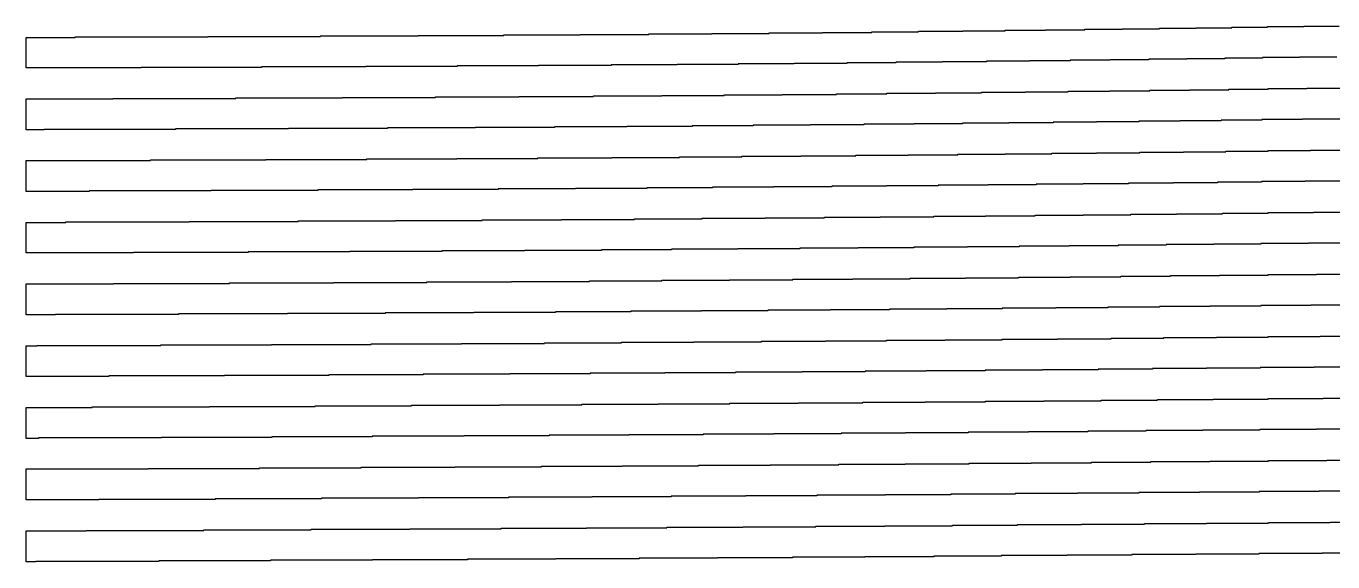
# Model space of a CAD drawing. Extents: x 600 to 5400, y 600 to 5400.
# Drawn here: x 600 to 3130, y 644 to 1681 of the extents above; entities that cross this region are included whole.
import ezdxf

# ---------------------------------------------------------------- set-up
doc = ezdxf.new("R2010")
doc.units = 0
doc.layers.add('LG_11_W2000_ZP600_INV_LG', color=5, linetype='CONTINUOUS')

msp = doc.modelspace()

# ---------------------------------------------------------------- linework, layer by layer
at = {"layer": 'LG_11_W2000_ZP600_INV_LG'}
for points in [[(3138, 1621), (3066, 1621), (3066, 1620), (2994, 1620), (2994, 1619), (2921, 1619), (2921, 1618), (2848, 1618), (2848, 1617), (2774, 1617), (2774, 1616), (2699, 1616), (2699, 1615), (2622, 1615), (2622, 1614), (2543, 1614), (2543, 1613), (2460, 1613), (2460, 1612), (2374, 1612), (2374, 1611), (2284, 1611), (2284, 1610), (2189, 1610), (2189, 1609), (2087, 1609), (2087, 1608), (1979, 1608), (1979, 1607), (1861, 1607), (1861, 1606), (1733, 1606), (1733, 1605), (1592, 1605), (1592, 1604), (1435, 1604), (1435, 1603), (1258, 1603), (1258, 1602), (1056, 1602), (1056, 1601), (823, 1601), (823, 1600), (600, 1600), (600, 1659), (695, 1659), (695, 1660), (952, 1660), (952, 1661), (1170, 1661), (1170, 1662), (1359, 1662), (1359, 1663), (1525, 1663), (1525, 1664), (1673, 1664), (1673, 1665), (1806, 1665), (1806, 1666), (1928, 1666), (1928, 1667), (2039, 1667), (2039, 1668), (2142, 1668), (2142, 1669), (2238, 1669), (2238, 1670), (2328, 1670), (2328, 1671), (2414, 1671), (2414, 1672), (2496, 1672), (2496, 1673), (2574, 1673), (2574, 1674), (2650, 1674), (2650, 1675), (2723, 1675), (2723, 1676), (2795, 1676), (2795, 1677), (2866, 1677), (2866, 1678), (2935, 1678), (2935, 1679), (3004, 1679), (3004, 1680), (3074, 1680), (3074, 1681), (3143, 1681)], [(3150, 1501), (3072, 1501), (3072, 1500), (2993, 1500), (2993, 1499), (2914, 1499), (2914, 1498), (2835, 1498), (2835, 1497), (2755, 1497), (2755, 1496), (2673, 1496), (2673, 1495), (2589, 1495), (2589, 1494), (2503, 1494), (2503, 1493), (2413, 1493), (2413, 1492), (2320, 1492), (2320, 1491), (2222, 1491), (2222, 1490), (2119, 1490), (2119, 1489), (2008, 1489), (2008, 1488), (1890, 1488), (1890, 1487), (1763, 1487), (1763, 1486), (1623, 1486), (1623, 1485), (1470, 1485), (1470, 1484), (1300, 1484), (1300, 1483), (1108, 1483), (1108, 1482), (889, 1482), (889, 1481), (635, 1481), (635, 1480), (600, 1480), (600, 1540), (768, 1540), (768, 1541), (1006, 1541), (1006, 1542), (1212, 1542), (1212, 1543), (1393, 1543), (1393, 1544), (1554, 1544), (1554, 1545), (1699, 1545), (1699, 1546), (1831, 1546), (1831, 1547), (1952, 1547), (1952, 1548), (2064, 1548), (2064, 1549), (2169, 1549), (2169, 1550), (2267, 1550), (2267, 1551), (2361, 1551), (2361, 1552), (2450, 1552), (2450, 1553), (2535, 1553), (2535, 1554), (2618, 1554), (2618, 1555), (2698, 1555), (2698, 1556), (2776, 1556), (2776, 1557), (2853, 1557), (2853, 1558), (2929, 1558), (2929, 1559), (3005, 1559), (3005, 1560), (3080, 1560), (3080, 1561), (3156, 1561)], [(3162, 1381), (3077, 1381), (3077, 1380), (2992, 1380), (2992, 1379), (2907, 1379), (2907, 1378), (2822, 1378), (2822, 1377), (2735, 1377), (2735, 1376), (2647, 1376), (2647, 1375), (2556, 1375), (2556, 1374), (2463, 1374), (2463, 1373), (2366, 1373), (2366, 1372), (2266, 1372), (2266, 1371), (2160, 1371), (2160, 1370), (2048, 1370), (2048, 1369), (1929, 1369), (1929, 1368), (1802, 1368), (1802, 1367), (1664, 1367), (1664, 1366), (1514, 1366), (1514, 1365), (1349, 1365), (1349, 1364), (1165, 1364), (1165, 1363), (958, 1363), (958, 1362), (722, 1362), (722, 1361), (600, 1361), (600, 1421), (841, 1421), (841, 1422), (1064, 1422), (1064, 1423), (1260, 1423), (1260, 1424), (1434, 1424), (1434, 1425), (1591, 1425), (1591, 1426), (1734, 1426), (1734, 1427), (1865, 1427), (1865, 1428), (1986, 1428), (1986, 1429), (2100, 1429), (2100, 1430), (2207, 1430), (2207, 1431), (2308, 1431), (2308, 1432), (2404, 1432), (2404, 1433), (2496, 1433), (2496, 1434), (2586, 1434), (2586, 1435), (2673, 1435), (2673, 1436), (2757, 1436), (2757, 1437), (2841, 1437), (2841, 1438), (2923, 1438), (2923, 1439), (3005, 1439), (3005, 1440), (3087, 1440), (3087, 1441), (3169, 1441)], [(3174, 1261), (3083, 1261), (3083, 1260), (2991, 1260), (2991, 1259), (2900, 1259), (2900, 1258), (2808, 1258), (2808, 1257), (2715, 1257), (2715, 1256), (2620, 1256), (2620, 1255), (2523, 1255), (2523, 1254), (2423, 1254), (2423, 1253), (2319, 1253), (2319, 1252), (2211, 1252), (2211, 1251), (2098, 1251), (2098, 1250), (1978, 1250), (1978, 1249), (1850, 1249), (1850, 1248), (1714, 1248), (1714, 1247), (1566, 1247), (1566, 1246), (1405, 1246), (1405, 1245), (1227, 1245), (1227, 1244), (1030, 1244), (1030, 1243), (808, 1243), (808, 1242), (600, 1242), (600, 1301), (677, 1301), (677, 1302), (916, 1302), (916, 1303), (1127, 1303), (1127, 1304), (1315, 1304), (1315, 1305), (1483, 1305), (1483, 1306), (1637, 1306), (1637, 1307), (1778, 1307), (1778, 1308), (1909, 1308), (1909, 1309), (2031, 1309), (2031, 1310), (2146, 1310), (2146, 1311), (2254, 1311), (2254, 1312), (2358, 1312), (2358, 1313), (2458, 1313), (2458, 1314), (2554, 1314), (2554, 1315), (2647, 1315), (2647, 1316), (2739, 1316), (2739, 1317), (2828, 1317), (2828, 1318), (2917, 1318), (2917, 1319), (3005, 1319), (3005, 1320), (3093, 1320), (3093, 1321), (3181, 1321)], [(3186, 1141), (3088, 1141), (3088, 1140), (2991, 1140), (2991, 1139), (2893, 1139), (2893, 1138), (2795, 1138), (2795, 1137), (2695, 1137), (2695, 1136), (2594, 1136), (2594, 1135), (2490, 1135), (2490, 1134), (2383, 1134), (2383, 1133), (2272, 1133), (2272, 1132), (2157, 1132), (2157, 1131), (2036, 1131), (2036, 1130), (1908, 1130), (1908, 1129), (1771, 1129), (1771, 1128), (1625, 1128), (1625, 1127), (1467, 1127), (1467, 1126), (1295, 1126), (1295, 1125), (1106, 1125), (1106, 1124), (895, 1124), (895, 1123), (657, 1123), (657, 1122), (600, 1122), (600, 1182), (769, 1182), (769, 1183), (994, 1183), (994, 1184), (1195, 1184), (1195, 1185), (1376, 1185), (1376, 1186), (1540, 1186), (1540, 1187), (1691, 1187), (1691, 1188), (1831, 1188), (1831, 1189), (1962, 1189), (1962, 1190), (2085, 1190), (2085, 1191), (2201, 1191), (2201, 1192), (2312, 1192), (2312, 1193), (2419, 1193), (2419, 1194), (2522, 1194), (2522, 1195), (2622, 1195), (2622, 1196), (2720, 1196), (2720, 1197), (2816, 1197), (2816, 1198), (2911, 1198), (2911, 1199), (3005, 1199), (3005, 1200), (3099, 1200), (3099, 1201), (3194, 1201)], [(3198, 1021), (3094, 1021), (3094, 1020), (2990, 1020), (2990, 1019), (2886, 1019), (2886, 1018), (2781, 1018), (2781, 1017), (2676, 1017), (2676, 1016), (2568, 1016), (2568, 1015), (2457, 1015), (2457, 1014), (2343, 1014), (2343, 1013), (2225, 1013), (2225, 1012), (2103, 1012), (2103, 1011), (1974, 1011), (1974, 1010), (1837, 1010), (1837, 1009), (1692, 1009), (1692, 1008), (1537, 1008), (1537, 1007), (1369, 1007), (1369, 1006), (1186, 1006), (1186, 1005), (984, 1005), (984, 1004), (760, 1004), (760, 1003), (600, 1003), (600, 1062), (621, 1062), (621, 1063), (861, 1063), (861, 1064), (1075, 1064), (1075, 1065), (1268, 1065), (1268, 1066), (1443, 1066), (1443, 1067), (1604, 1067), (1604, 1068), (1753, 1068), (1753, 1069), (1893, 1069), (1893, 1070), (2024, 1070), (2024, 1071), (2148, 1071), (2148, 1072), (2266, 1072), (2266, 1073), (2380, 1073), (2380, 1074), (2490, 1074), (2490, 1075), (2597, 1075), (2597, 1076), (2701, 1076), (2701, 1077), (2803, 1077), (2803, 1078), (2905, 1078), (2905, 1079), (3005, 1079), (3005, 1080), (3106, 1080), (3106, 1081), (3207, 1081)], [(3209, 901), (3099, 901), (3099, 900), (2989, 900), (2989, 899), (2879, 899), (2879, 898), (2768, 898), (2768, 897), (2656, 897), (2656, 896), (2541, 896), (2541, 895), (2424, 895), (2424, 894), (2303, 894), (2303, 893), (2178, 893), (2178, 892), (2048, 892), (2048, 891), (1911, 891), (1911, 890), (1767, 890), (1767, 889), (1613, 889), (1613, 888), (1448, 888), (1448, 887), (1270, 887), (1270, 886), (1076, 886), (1076, 885), (862, 885), (862, 884), (624, 884), (624, 883), (600, 883), (600, 943), (728, 943), (728, 944), (955, 944), (955, 945), (1160, 945), (1160, 946), (1346, 946), (1346, 947), (1517, 947), (1517, 948), (1676, 948), (1676, 949), (1824, 949), (1824, 950), (1963, 950), (1963, 951), (2095, 951), (2095, 952), (2220, 952), (2220, 953), (2341, 953), (2341, 954), (2458, 954), (2458, 955), (2571, 955), (2571, 956), (2682, 956), (2682, 957), (2791, 957), (2791, 958), (2899, 958), (2899, 959), (3005, 959), (3005, 960), (3112, 960), (3112, 961), (3220, 961)], [(3221, 781), (3104, 781), (3104, 780), (2988, 780), (2988, 779), (2872, 779), (2872, 778), (2755, 778), (2755, 777), (2636, 777), (2636, 776), (2515, 776), (2515, 775), (2391, 775), (2391, 774), (2264, 774), (2264, 773), (2131, 773), (2131, 772), (1994, 772), (1994, 771), (1849, 771), (1849, 770), (1696, 770), (1696, 769), (1534, 769), (1534, 768), (1360, 768), (1360, 767), (1172, 767), (1172, 766), (966, 766), (966, 765), (741, 765), (741, 764), (600, 764), (600, 824), (836, 824), (836, 825), (1052, 825), (1052, 826), (1249, 826), (1249, 827), (1430, 827), (1430, 828), (1598, 828), (1598, 829), (1754, 829), (1754, 830), (1902, 830), (1902, 831), (2041, 831), (2041, 832), (2174, 832), (2174, 833), (2302, 833), (2302, 834), (2426, 834), (2426, 835), (2546, 835), (2546, 836), (2663, 836), (2663, 837), (2778, 837), (2778, 838), (2892, 838), (2892, 839), (3006, 839), (3006, 840), (3119, 840), (3119, 841), (3232, 841)], [(3233, 661), (3110, 661), (3110, 660), (2987, 660), (2987, 659), (2865, 659), (2865, 658), (2741, 658), (2741, 657), (2616, 657), (2616, 656), (2488, 656), (2488, 655), (2358, 655), (2358, 654), (2224, 654), (2224, 653), (2084, 653), (2084, 652), (1939, 652), (1939, 651), (1787, 651), (1787, 650), (1626, 650), (1626, 649), (1455, 649), (1455, 648), (1271, 648), (1271, 647), (1073, 647), (1073, 646), (857, 646), (857, 645), (619, 645), (619, 644), (600, 644), (600, 704), (716, 704), (716, 705), (944, 705), (944, 706), (1152, 706), (1152, 707), (1343, 707), (1343, 708), (1520, 708), (1520, 709), (1685, 709), (1685, 710), (1841, 710), (1841, 711), (1988, 711), (1988, 712), (2129, 712), (2129, 713), (2263, 713), (2263, 714), (2394, 714), (2394, 715), (2520, 715), (2520, 716), (2644, 716), (2644, 717), (2766, 717), (2766, 718), (2886, 718), (2886, 719), (3006, 719), (3006, 720), (3125, 720), (3125, 721), (3245, 721)]]:
    msp.add_lwpolyline(points, dxfattribs=at)

doc.saveas('drawing.dxf')
